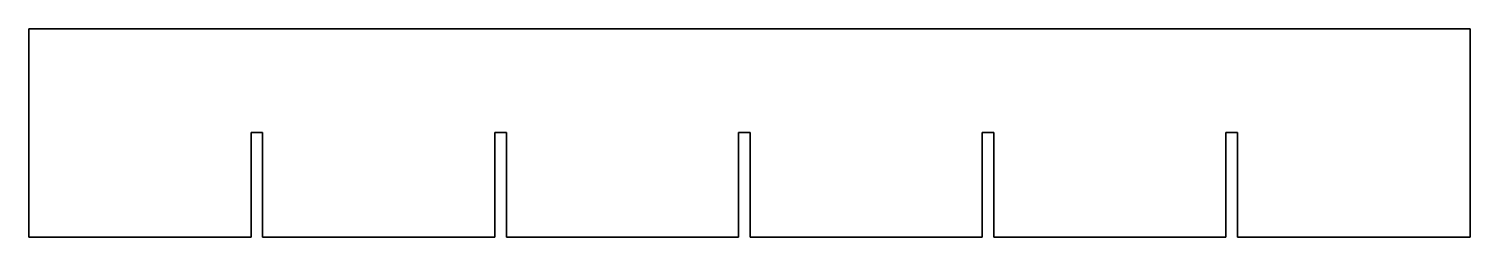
# Model space of a CAD drawing. Header units: millimetres. Extents: x -5820 to -3750, y 600 to 900.
import ezdxf

# ---------------------------------------------------------------- set-up
doc = ezdxf.new("R2010")
doc.units = ezdxf.units.MM
doc.layers.get('0').update_dxf_attribs({"linetype": 'CONTINUOUS'})

msp = doc.modelspace()

# ---------------------------------------------------------------- linework, layer by layer
for points in [[(-4800.8, 600), (-4800.8, 750.8), (-4784.2, 750.8), (-4784.2, 600), (-4450.8, 600), (-4450.8, 750.8), (-4434.2, 750.8), (-4434.2, 600), (-4100.8, 600), (-4100.8, 750.8), (-4084.2, 750.8), (-4084.2, 600), (-3750, 600), (-3750, 900), (-5820, 900), (-5820, 600), (-5500.8, 600), (-5500.8, 750.8), (-5484.2, 750.8), (-5484.2, 600), (-5150.8, 600), (-5150.8, 750.8), (-5134.2, 750.8), (-5134.2, 600)], [(-5820, 900), (-3750, 900), (-3750, 600), (-4084.2, 600), (-4084.2, 750.8), (-4100.8, 750.8), (-4100.8, 600), (-4434.2, 600), (-4434.2, 750.8), (-4450.8, 750.8), (-4450.8, 600), (-4784.2, 600), (-4784.2, 750.8), (-4800.8, 750.8), (-4800.8, 600), (-5134.2, 600), (-5134.2, 750.8), (-5150.8, 750.8), (-5150.8, 600), (-5484.2, 600), (-5484.2, 750.8), (-5500.8, 750.8), (-5500.8, 600), (-5820, 600)]]:
    msp.add_lwpolyline(points, close=True)

doc.saveas('drawing.dxf')
